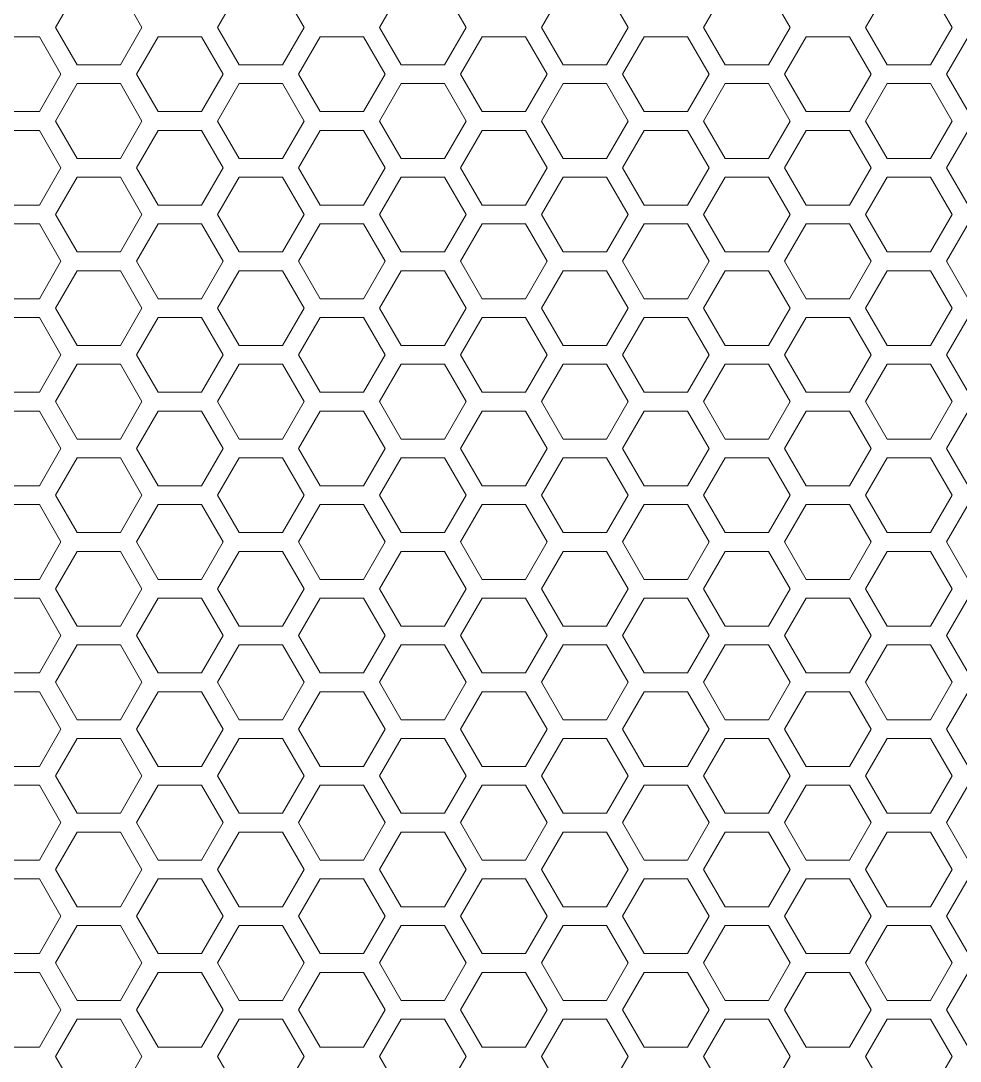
# Model space of a CAD drawing. Header units: millimetres. Extents: x 0 to 60, y -18 to 180.
# Drawn here: x 14.74 to 29.8, y 83.53 to 100.21 of the extents above; entities that cross this region are included whole.
import ezdxf

# ---------------------------------------------------------------- set-up
doc = ezdxf.new("R2010")
doc.units = ezdxf.units.MM

msp = doc.modelspace()

# ---------------------------------------------------------------- linework, layer by layer
at = {"color": 0, "lineweight": 5}
for p, q in [((15.641, 100.708), (15.294, 100.108)), ((16.68, 100.108), (16.334, 100.708)), ((18.239, 100.708), (17.892, 100.108)), ((19.278, 100.108), (18.932, 100.708)), ((20.837, 100.708), (20.49, 100.108)), ((21.876, 100.108), (21.53, 100.708)), ((23.435, 100.708), (23.088, 100.108)), ((24.474, 100.108), (24.128, 100.708)), ((26.033, 100.708), (25.686, 100.108)), ((27.072, 100.108), (26.726, 100.708)), ((28.631, 100.708), (28.284, 100.108)), ((29.67, 100.108), (29.324, 100.708)), ((15.294, 100.108), (15.641, 99.508)), ((16.334, 99.508), (16.68, 100.108)), ((17.892, 100.108), (18.239, 99.508)), ((18.932, 99.508), (19.278, 100.108)), ((20.49, 100.108), (20.837, 99.508)), ((21.53, 99.508), (21.876, 100.108)), ((23.088, 100.108), (23.435, 99.508)), ((24.128, 99.508), (24.474, 100.108)), ((25.686, 100.108), (26.033, 99.508)), ((26.726, 99.508), (27.072, 100.108)), ((28.284, 100.108), (28.631, 99.508)), ((29.324, 99.508), (29.67, 100.108)), ((15.035, 99.958), (14.342, 99.958)), ((15.381, 99.358), (15.035, 99.958)), ((16.94, 99.958), (16.593, 99.358)), ((17.633, 99.958), (16.94, 99.958)), ((17.979, 99.358), (17.633, 99.958)), ((19.538, 99.958), (19.191, 99.358)), ((20.231, 99.958), (19.538, 99.958)), ((20.577, 99.358), (20.231, 99.958)), ((22.136, 99.958), (21.789, 99.358)), ((22.829, 99.958), (22.136, 99.958)), ((23.175, 99.358), (22.829, 99.958)), ((24.734, 99.958), (24.387, 99.358)), ((25.427, 99.958), (24.734, 99.958)), ((25.773, 99.358), (25.427, 99.958)), ((27.332, 99.958), (26.985, 99.358)), ((28.025, 99.958), (27.332, 99.958)), ((28.371, 99.358), (28.025, 99.958)), ((29.93, 99.958), (29.583, 99.358)), ((15.641, 99.508), (16.334, 99.508)), ((18.239, 99.508), (18.932, 99.508)), ((20.837, 99.508), (21.53, 99.508)), ((23.435, 99.508), (24.128, 99.508)), ((26.033, 99.508), (26.726, 99.508)), ((28.631, 99.508), (29.324, 99.508)), ((15.035, 98.758), (15.381, 99.358)), ((16.593, 99.358), (16.94, 98.758)), ((17.633, 98.758), (17.979, 99.358)), ((19.191, 99.358), (19.538, 98.758)), ((20.231, 98.758), (20.577, 99.358)), ((21.789, 99.358), (22.136, 98.758)), ((22.829, 98.758), (23.175, 99.358)), ((24.387, 99.358), (24.734, 98.758)), ((25.427, 98.758), (25.773, 99.358)), ((26.985, 99.358), (27.332, 98.758)), ((28.025, 98.758), (28.371, 99.358)), ((29.583, 99.358), (29.93, 98.758)), ((15.641, 99.208), (15.294, 98.608)), ((16.334, 99.208), (15.641, 99.208)), ((16.68, 98.608), (16.334, 99.208)), ((18.239, 99.208), (17.892, 98.608)), ((18.932, 99.208), (18.239, 99.208)), ((19.278, 98.608), (18.932, 99.208)), ((20.837, 99.208), (20.49, 98.608)), ((21.53, 99.208), (20.837, 99.208)), ((21.876, 98.608), (21.53, 99.208)), ((23.435, 99.208), (23.088, 98.608)), ((24.128, 99.208), (23.435, 99.208)), ((24.474, 98.608), (24.128, 99.208)), ((26.033, 99.208), (25.686, 98.608)), ((26.726, 99.208), (26.033, 99.208)), ((27.072, 98.608), (26.726, 99.208)), ((28.631, 99.208), (28.284, 98.608)), ((29.324, 99.208), (28.631, 99.208)), ((29.67, 98.608), (29.324, 99.208)), ((14.342, 98.758), (15.035, 98.758)), ((16.94, 98.758), (17.633, 98.758)), ((19.538, 98.758), (20.231, 98.758)), ((22.136, 98.758), (22.829, 98.758)), ((24.734, 98.758), (25.427, 98.758)), ((27.332, 98.758), (28.025, 98.758)), ((15.294, 98.608), (15.641, 98.008)), ((16.334, 98.008), (16.68, 98.608)), ((17.892, 98.608), (18.239, 98.008)), ((18.932, 98.008), (19.278, 98.608)), ((20.49, 98.608), (20.837, 98.008)), ((21.53, 98.008), (21.876, 98.608)), ((23.088, 98.608), (23.435, 98.008)), ((24.128, 98.008), (24.474, 98.608)), ((25.686, 98.608), (26.033, 98.008)), ((26.726, 98.008), (27.072, 98.608)), ((28.284, 98.608), (28.631, 98.008)), ((29.324, 98.008), (29.67, 98.608)), ((15.035, 98.458), (14.342, 98.458)), ((15.381, 97.858), (15.035, 98.458)), ((16.94, 98.458), (16.593, 97.858)), ((17.633, 98.458), (16.94, 98.458)), ((17.979, 97.858), (17.633, 98.458)), ((19.538, 98.458), (19.191, 97.858)), ((20.231, 98.458), (19.538, 98.458)), ((20.577, 97.858), (20.231, 98.458)), ((22.136, 98.458), (21.789, 97.858)), ((22.829, 98.458), (22.136, 98.458)), ((23.175, 97.858), (22.829, 98.458)), ((24.734, 98.458), (24.387, 97.858)), ((25.427, 98.458), (24.734, 98.458)), ((25.773, 97.858), (25.427, 98.458)), ((27.332, 98.458), (26.985, 97.858)), ((28.025, 98.458), (27.332, 98.458)), ((28.371, 97.858), (28.025, 98.458)), ((29.93, 98.458), (29.583, 97.858)), ((15.641, 98.008), (16.334, 98.008)), ((18.239, 98.008), (18.932, 98.008)), ((20.837, 98.008), (21.53, 98.008)), ((23.435, 98.008), (24.128, 98.008)), ((26.033, 98.008), (26.726, 98.008)), ((28.631, 98.008), (29.324, 98.008)), ((15.035, 97.258), (15.381, 97.858)), ((16.593, 97.858), (16.94, 97.258)), ((17.633, 97.258), (17.979, 97.858)), ((19.191, 97.858), (19.538, 97.258)), ((20.231, 97.258), (20.577, 97.858)), ((21.789, 97.858), (22.136, 97.258)), ((22.829, 97.258), (23.175, 97.858)), ((24.387, 97.858), (24.734, 97.258)), ((25.427, 97.258), (25.773, 97.858)), ((26.985, 97.858), (27.332, 97.258)), ((28.025, 97.258), (28.371, 97.858)), ((29.583, 97.858), (29.93, 97.258)), ((15.641, 97.708), (15.294, 97.108)), ((16.334, 97.708), (15.641, 97.708)), ((16.68, 97.108), (16.334, 97.708)), ((18.239, 97.708), (17.892, 97.108)), ((18.932, 97.708), (18.239, 97.708)), ((19.278, 97.108), (18.932, 97.708)), ((20.837, 97.708), (20.49, 97.108)), ((21.53, 97.708), (20.837, 97.708)), ((21.876, 97.108), (21.53, 97.708)), ((23.435, 97.708), (23.088, 97.108)), ((24.128, 97.708), (23.435, 97.708)), ((24.474, 97.108), (24.128, 97.708)), ((26.033, 97.708), (25.686, 97.108)), ((26.726, 97.708), (26.033, 97.708)), ((27.072, 97.108), (26.726, 97.708)), ((28.631, 97.708), (28.284, 97.108)), ((29.324, 97.708), (28.631, 97.708)), ((29.67, 97.108), (29.324, 97.708)), ((14.342, 97.258), (15.035, 97.258)), ((16.94, 97.258), (17.633, 97.258)), ((19.538, 97.258), (20.231, 97.258)), ((22.136, 97.258), (22.829, 97.258)), ((24.734, 97.258), (25.427, 97.258)), ((27.332, 97.258), (28.025, 97.258)), ((15.294, 97.108), (15.641, 96.508)), ((16.334, 96.508), (16.68, 97.108)), ((17.892, 97.108), (18.239, 96.508)), ((18.932, 96.508), (19.278, 97.108)), ((20.49, 97.108), (20.837, 96.508)), ((21.53, 96.508), (21.876, 97.108)), ((23.088, 97.108), (23.435, 96.508)), ((24.128, 96.508), (24.474, 97.108)), ((25.686, 97.108), (26.033, 96.508)), ((26.726, 96.508), (27.072, 97.108)), ((28.284, 97.108), (28.631, 96.508)), ((29.324, 96.508), (29.67, 97.108)), ((15.035, 96.958), (14.342, 96.958)), ((15.381, 96.358), (15.035, 96.958)), ((16.94, 96.958), (16.593, 96.358)), ((17.633, 96.958), (16.94, 96.958)), ((17.979, 96.358), (17.633, 96.958)), ((19.538, 96.958), (19.191, 96.358)), ((20.231, 96.958), (19.538, 96.958)), ((20.577, 96.358), (20.231, 96.958)), ((22.136, 96.958), (21.789, 96.358)), ((22.829, 96.958), (22.136, 96.958)), ((23.175, 96.358), (22.829, 96.958)), ((24.734, 96.958), (24.387, 96.358)), ((25.427, 96.958), (24.734, 96.958)), ((25.773, 96.358), (25.427, 96.958)), ((27.332, 96.958), (26.985, 96.358)), ((28.025, 96.958), (27.332, 96.958)), ((28.371, 96.358), (28.025, 96.958)), ((29.93, 96.958), (29.583, 96.358)), ((15.641, 96.508), (16.334, 96.508)), ((18.239, 96.508), (18.932, 96.508)), ((20.837, 96.508), (21.53, 96.508)), ((23.435, 96.508), (24.128, 96.508)), ((26.033, 96.508), (26.726, 96.508)), ((28.631, 96.508), (29.324, 96.508)), ((15.035, 95.758), (15.381, 96.358)), ((16.593, 96.358), (16.94, 95.758)), ((17.633, 95.758), (17.979, 96.358)), ((19.191, 96.358), (19.538, 95.758)), ((20.231, 95.758), (20.577, 96.358)), ((21.789, 96.358), (22.136, 95.758)), ((22.829, 95.758), (23.175, 96.358)), ((24.387, 96.358), (24.734, 95.758)), ((25.427, 95.758), (25.773, 96.358)), ((26.985, 96.358), (27.332, 95.758)), ((28.025, 95.758), (28.371, 96.358)), ((29.583, 96.358), (29.93, 95.758)), ((15.641, 96.208), (15.294, 95.608)), ((16.334, 96.208), (15.641, 96.208)), ((16.68, 95.608), (16.334, 96.208)), ((18.239, 96.208), (17.892, 95.608)), ((18.932, 96.208), (18.239, 96.208)), ((19.278, 95.608), (18.932, 96.208)), ((20.837, 96.208), (20.49, 95.608)), ((21.53, 96.208), (20.837, 96.208)), ((21.876, 95.608), (21.53, 96.208)), ((23.435, 96.208), (23.088, 95.608)), ((24.128, 96.208), (23.435, 96.208)), ((24.474, 95.608), (24.128, 96.208)), ((26.033, 96.208), (25.686, 95.608)), ((26.726, 96.208), (26.033, 96.208)), ((27.072, 95.608), (26.726, 96.208)), ((28.631, 96.208), (28.284, 95.608)), ((29.324, 96.208), (28.631, 96.208)), ((29.67, 95.608), (29.324, 96.208)), ((14.342, 95.758), (15.035, 95.758)), ((16.94, 95.758), (17.633, 95.758)), ((19.538, 95.758), (20.231, 95.758)), ((22.136, 95.758), (22.829, 95.758)), ((24.734, 95.758), (25.427, 95.758)), ((27.332, 95.758), (28.025, 95.758)), ((15.294, 95.608), (15.641, 95.008)), ((16.334, 95.008), (16.68, 95.608)), ((17.892, 95.608), (18.239, 95.008)), ((18.932, 95.008), (19.278, 95.608)), ((20.49, 95.608), (20.837, 95.008)), ((21.53, 95.008), (21.876, 95.608)), ((23.088, 95.608), (23.435, 95.008)), ((24.128, 95.008), (24.474, 95.608)), ((25.686, 95.608), (26.033, 95.008)), ((26.726, 95.008), (27.072, 95.608)), ((28.284, 95.608), (28.631, 95.008)), ((29.324, 95.008), (29.67, 95.608)), ((15.035, 95.458), (14.342, 95.458)), ((15.381, 94.858), (15.035, 95.458)), ((16.94, 95.458), (16.593, 94.858)), ((17.633, 95.458), (16.94, 95.458)), ((17.979, 94.858), (17.633, 95.458)), ((19.538, 95.458), (19.191, 94.858)), ((20.231, 95.458), (19.538, 95.458)), ((20.577, 94.858), (20.231, 95.458)), ((22.136, 95.458), (21.789, 94.858)), ((22.829, 95.458), (22.136, 95.458)), ((23.175, 94.858), (22.829, 95.458)), ((24.734, 95.458), (24.387, 94.858)), ((25.427, 95.458), (24.734, 95.458)), ((25.773, 94.858), (25.427, 95.458)), ((27.332, 95.458), (26.985, 94.858)), ((28.025, 95.458), (27.332, 95.458)), ((28.371, 94.858), (28.025, 95.458)), ((29.93, 95.458), (29.583, 94.858)), ((15.641, 95.008), (16.334, 95.008)), ((18.239, 95.008), (18.932, 95.008)), ((20.837, 95.008), (21.53, 95.008)), ((23.435, 95.008), (24.128, 95.008)), ((26.033, 95.008), (26.726, 95.008)), ((28.631, 95.008), (29.324, 95.008)), ((15.035, 94.258), (15.381, 94.858)), ((16.593, 94.858), (16.94, 94.258)), ((17.633, 94.258), (17.979, 94.858)), ((19.191, 94.858), (19.538, 94.258)), ((20.231, 94.258), (20.577, 94.858)), ((21.789, 94.858), (22.136, 94.258)), ((22.829, 94.258), (23.175, 94.858)), ((24.387, 94.858), (24.734, 94.258)), ((25.427, 94.258), (25.773, 94.858)), ((26.985, 94.858), (27.332, 94.258)), ((28.025, 94.258), (28.371, 94.858)), ((29.583, 94.858), (29.93, 94.258)), ((15.641, 94.708), (15.294, 94.108)), ((16.334, 94.708), (15.641, 94.708)), ((16.68, 94.108), (16.334, 94.708)), ((18.239, 94.708), (17.892, 94.108)), ((18.932, 94.708), (18.239, 94.708)), ((19.278, 94.108), (18.932, 94.708)), ((20.837, 94.708), (20.49, 94.108)), ((21.53, 94.708), (20.837, 94.708)), ((21.876, 94.108), (21.53, 94.708)), ((23.435, 94.708), (23.088, 94.108)), ((24.128, 94.708), (23.435, 94.708)), ((24.474, 94.108), (24.128, 94.708)), ((26.033, 94.708), (25.686, 94.108)), ((26.726, 94.708), (26.033, 94.708)), ((27.072, 94.108), (26.726, 94.708)), ((28.631, 94.708), (28.284, 94.108)), ((29.324, 94.708), (28.631, 94.708)), ((29.67, 94.108), (29.324, 94.708)), ((14.342, 94.258), (15.035, 94.258)), ((16.94, 94.258), (17.633, 94.258)), ((19.538, 94.258), (20.231, 94.258)), ((22.136, 94.258), (22.829, 94.258)), ((24.734, 94.258), (25.427, 94.258)), ((27.332, 94.258), (28.025, 94.258)), ((15.294, 94.108), (15.641, 93.508)), ((16.334, 93.508), (16.68, 94.108)), ((17.892, 94.108), (18.239, 93.508)), ((18.932, 93.508), (19.278, 94.108)), ((20.49, 94.108), (20.837, 93.508)), ((21.53, 93.508), (21.876, 94.108)), ((23.088, 94.108), (23.435, 93.508)), ((24.128, 93.508), (24.474, 94.108)), ((25.686, 94.108), (26.033, 93.508)), ((26.726, 93.508), (27.072, 94.108)), ((28.284, 94.108), (28.631, 93.508)), ((29.324, 93.508), (29.67, 94.108)), ((15.035, 93.958), (14.342, 93.958)), ((15.381, 93.358), (15.035, 93.958)), ((16.94, 93.958), (16.593, 93.358)), ((17.633, 93.958), (16.94, 93.958)), ((17.979, 93.358), (17.633, 93.958)), ((19.538, 93.958), (19.191, 93.358)), ((20.231, 93.958), (19.538, 93.958)), ((20.577, 93.358), (20.231, 93.958)), ((22.136, 93.958), (21.789, 93.358)), ((22.829, 93.958), (22.136, 93.958)), ((23.175, 93.358), (22.829, 93.958)), ((24.734, 93.958), (24.387, 93.358)), ((25.427, 93.958), (24.734, 93.958)), ((25.773, 93.358), (25.427, 93.958)), ((27.332, 93.958), (26.985, 93.358)), ((28.025, 93.958), (27.332, 93.958)), ((28.371, 93.358), (28.025, 93.958)), ((29.93, 93.958), (29.583, 93.358)), ((15.641, 93.508), (16.334, 93.508)), ((18.239, 93.508), (18.932, 93.508)), ((20.837, 93.508), (21.53, 93.508)), ((23.435, 93.508), (24.128, 93.508)), ((26.033, 93.508), (26.726, 93.508)), ((28.631, 93.508), (29.324, 93.508)), ((15.035, 92.758), (15.381, 93.358)), ((16.593, 93.358), (16.94, 92.758)), ((17.633, 92.758), (17.979, 93.358)), ((19.191, 93.358), (19.538, 92.758)), ((20.231, 92.758), (20.577, 93.358)), ((21.789, 93.358), (22.136, 92.758)), ((22.829, 92.758), (23.175, 93.358)), ((24.387, 93.358), (24.734, 92.758)), ((25.427, 92.758), (25.773, 93.358)), ((26.985, 93.358), (27.332, 92.758)), ((28.025, 92.758), (28.371, 93.358)), ((29.583, 93.358), (29.93, 92.758)), ((15.641, 93.208), (15.294, 92.608)), ((16.334, 93.208), (15.641, 93.208)), ((16.68, 92.608), (16.334, 93.208)), ((18.239, 93.208), (17.892, 92.608)), ((18.932, 93.208), (18.239, 93.208)), ((19.278, 92.608), (18.932, 93.208)), ((20.837, 93.208), (20.49, 92.608)), ((21.53, 93.208), (20.837, 93.208)), ((21.876, 92.608), (21.53, 93.208)), ((23.435, 93.208), (23.088, 92.608)), ((24.128, 93.208), (23.435, 93.208)), ((24.474, 92.608), (24.128, 93.208)), ((26.033, 93.208), (25.686, 92.608)), ((26.726, 93.208), (26.033, 93.208)), ((27.072, 92.608), (26.726, 93.208)), ((28.631, 93.208), (28.284, 92.608)), ((29.324, 93.208), (28.631, 93.208)), ((29.67, 92.608), (29.324, 93.208)), ((14.342, 92.758), (15.035, 92.758)), ((16.94, 92.758), (17.633, 92.758)), ((19.538, 92.758), (20.231, 92.758)), ((22.136, 92.758), (22.829, 92.758)), ((24.734, 92.758), (25.427, 92.758)), ((27.332, 92.758), (28.025, 92.758)), ((15.294, 92.608), (15.641, 92.008)), ((16.334, 92.008), (16.68, 92.608)), ((17.892, 92.608), (18.239, 92.008)), ((18.932, 92.008), (19.278, 92.608)), ((20.49, 92.608), (20.837, 92.008)), ((21.53, 92.008), (21.876, 92.608)), ((23.088, 92.608), (23.435, 92.008)), ((24.128, 92.008), (24.474, 92.608)), ((25.686, 92.608), (26.033, 92.008)), ((26.726, 92.008), (27.072, 92.608)), ((28.284, 92.608), (28.631, 92.008)), ((29.324, 92.008), (29.67, 92.608)), ((15.035, 92.458), (14.342, 92.458)), ((15.381, 91.858), (15.035, 92.458)), ((16.94, 92.458), (16.593, 91.858)), ((17.633, 92.458), (16.94, 92.458)), ((17.979, 91.858), (17.633, 92.458)), ((19.538, 92.458), (19.191, 91.858)), ((20.231, 92.458), (19.538, 92.458)), ((20.577, 91.858), (20.231, 92.458)), ((22.136, 92.458), (21.789, 91.858)), ((22.829, 92.458), (22.136, 92.458)), ((23.175, 91.858), (22.829, 92.458)), ((24.734, 92.458), (24.387, 91.858)), ((25.427, 92.458), (24.734, 92.458)), ((25.773, 91.858), (25.427, 92.458)), ((27.332, 92.458), (26.985, 91.858)), ((28.025, 92.458), (27.332, 92.458)), ((28.371, 91.858), (28.025, 92.458)), ((29.93, 92.458), (29.583, 91.858)), ((15.641, 92.008), (16.334, 92.008)), ((18.239, 92.008), (18.932, 92.008)), ((20.837, 92.008), (21.53, 92.008)), ((23.435, 92.008), (24.128, 92.008)), ((26.033, 92.008), (26.726, 92.008)), ((28.631, 92.008), (29.324, 92.008)), ((15.035, 91.258), (15.381, 91.858)), ((16.593, 91.858), (16.94, 91.258)), ((17.633, 91.258), (17.979, 91.858)), ((19.191, 91.858), (19.538, 91.258)), ((20.231, 91.258), (20.577, 91.858)), ((21.789, 91.858), (22.136, 91.258)), ((22.829, 91.258), (23.175, 91.858)), ((24.387, 91.858), (24.734, 91.258)), ((25.427, 91.258), (25.773, 91.858)), ((26.985, 91.858), (27.332, 91.258)), ((28.025, 91.258), (28.371, 91.858)), ((29.583, 91.858), (29.93, 91.258)), ((15.641, 91.708), (15.294, 91.108)), ((16.334, 91.708), (15.641, 91.708)), ((16.68, 91.108), (16.334, 91.708)), ((18.239, 91.708), (17.892, 91.108)), ((18.932, 91.708), (18.239, 91.708)), ((19.278, 91.108), (18.932, 91.708)), ((20.837, 91.708), (20.49, 91.108)), ((21.53, 91.708), (20.837, 91.708)), ((21.876, 91.108), (21.53, 91.708)), ((23.435, 91.708), (23.088, 91.108)), ((24.128, 91.708), (23.435, 91.708)), ((24.474, 91.108), (24.128, 91.708)), ((26.033, 91.708), (25.686, 91.108)), ((26.726, 91.708), (26.033, 91.708)), ((27.072, 91.108), (26.726, 91.708)), ((28.631, 91.708), (28.284, 91.108)), ((29.324, 91.708), (28.631, 91.708)), ((29.67, 91.108), (29.324, 91.708)), ((14.342, 91.258), (15.035, 91.258)), ((16.94, 91.258), (17.633, 91.258)), ((19.538, 91.258), (20.231, 91.258)), ((22.136, 91.258), (22.829, 91.258)), ((24.734, 91.258), (25.427, 91.258)), ((27.332, 91.258), (28.025, 91.258)), ((15.294, 91.108), (15.641, 90.508)), ((16.334, 90.508), (16.68, 91.108)), ((17.892, 91.108), (18.239, 90.508)), ((18.932, 90.508), (19.278, 91.108)), ((20.49, 91.108), (20.837, 90.508)), ((21.53, 90.508), (21.876, 91.108)), ((23.088, 91.108), (23.435, 90.508)), ((24.128, 90.508), (24.474, 91.108)), ((25.686, 91.108), (26.033, 90.508)), ((26.726, 90.508), (27.072, 91.108)), ((28.284, 91.108), (28.631, 90.508)), ((29.324, 90.508), (29.67, 91.108)), ((15.035, 90.958), (14.342, 90.958)), ((15.381, 90.358), (15.035, 90.958)), ((16.94, 90.958), (16.593, 90.358)), ((17.633, 90.958), (16.94, 90.958)), ((17.979, 90.358), (17.633, 90.958)), ((19.538, 90.958), (19.191, 90.358)), ((20.231, 90.958), (19.538, 90.958)), ((20.577, 90.358), (20.231, 90.958)), ((22.136, 90.958), (21.789, 90.358)), ((22.829, 90.958), (22.136, 90.958)), ((23.175, 90.358), (22.829, 90.958)), ((24.734, 90.958), (24.387, 90.358)), ((25.427, 90.958), (24.734, 90.958)), ((25.773, 90.358), (25.427, 90.958)), ((27.332, 90.958), (26.985, 90.358)), ((28.025, 90.958), (27.332, 90.958)), ((28.371, 90.358), (28.025, 90.958)), ((29.93, 90.958), (29.583, 90.358)), ((15.641, 90.508), (16.334, 90.508)), ((18.239, 90.508), (18.932, 90.508)), ((20.837, 90.508), (21.53, 90.508)), ((23.435, 90.508), (24.128, 90.508)), ((26.033, 90.508), (26.726, 90.508)), ((28.631, 90.508), (29.324, 90.508)), ((15.035, 89.758), (15.381, 90.358)), ((16.593, 90.358), (16.94, 89.758)), ((17.633, 89.758), (17.979, 90.358)), ((19.191, 90.358), (19.538, 89.758)), ((20.231, 89.758), (20.577, 90.358)), ((21.789, 90.358), (22.136, 89.758)), ((22.829, 89.758), (23.175, 90.358)), ((24.387, 90.358), (24.734, 89.758)), ((25.427, 89.758), (25.773, 90.358)), ((26.985, 90.358), (27.332, 89.758)), ((28.025, 89.758), (28.371, 90.358)), ((29.583, 90.358), (29.93, 89.758)), ((15.641, 90.208), (15.294, 89.608)), ((16.334, 90.208), (15.641, 90.208)), ((16.68, 89.608), (16.334, 90.208)), ((18.239, 90.208), (17.892, 89.608)), ((18.932, 90.208), (18.239, 90.208)), ((19.278, 89.608), (18.932, 90.208)), ((20.837, 90.208), (20.49, 89.608)), ((21.53, 90.208), (20.837, 90.208)), ((21.876, 89.608), (21.53, 90.208)), ((23.435, 90.208), (23.088, 89.608)), ((24.128, 90.208), (23.435, 90.208)), ((24.474, 89.608), (24.128, 90.208)), ((26.033, 90.208), (25.686, 89.608)), ((26.726, 90.208), (26.033, 90.208)), ((27.072, 89.608), (26.726, 90.208)), ((28.631, 90.208), (28.284, 89.608)), ((29.324, 90.208), (28.631, 90.208)), ((29.67, 89.608), (29.324, 90.208)), ((14.342, 89.758), (15.035, 89.758)), ((16.94, 89.758), (17.633, 89.758)), ((19.538, 89.758), (20.231, 89.758)), ((22.136, 89.758), (22.829, 89.758)), ((24.734, 89.758), (25.427, 89.758)), ((27.332, 89.758), (28.025, 89.758)), ((15.294, 89.608), (15.641, 89.008)), ((16.334, 89.008), (16.68, 89.608)), ((17.892, 89.608), (18.239, 89.008)), ((18.932, 89.008), (19.278, 89.608)), ((20.49, 89.608), (20.837, 89.008)), ((21.53, 89.008), (21.876, 89.608)), ((23.088, 89.608), (23.435, 89.008)), ((24.128, 89.008), (24.474, 89.608)), ((25.686, 89.608), (26.033, 89.008)), ((26.726, 89.008), (27.072, 89.608)), ((28.284, 89.608), (28.631, 89.008)), ((29.324, 89.008), (29.67, 89.608)), ((15.035, 89.458), (14.342, 89.458)), ((15.381, 88.858), (15.035, 89.458)), ((16.94, 89.458), (16.593, 88.858)), ((17.633, 89.458), (16.94, 89.458)), ((17.979, 88.858), (17.633, 89.458)), ((19.538, 89.458), (19.191, 88.858)), ((20.231, 89.458), (19.538, 89.458)), ((20.577, 88.858), (20.231, 89.458)), ((22.136, 89.458), (21.789, 88.858)), ((22.829, 89.458), (22.136, 89.458)), ((23.175, 88.858), (22.829, 89.458)), ((24.734, 89.458), (24.387, 88.858)), ((25.427, 89.458), (24.734, 89.458)), ((25.773, 88.858), (25.427, 89.458)), ((27.332, 89.458), (26.985, 88.858)), ((28.025, 89.458), (27.332, 89.458)), ((28.371, 88.858), (28.025, 89.458)), ((29.93, 89.458), (29.583, 88.858)), ((15.641, 89.008), (16.334, 89.008)), ((18.239, 89.008), (18.932, 89.008)), ((20.837, 89.008), (21.53, 89.008)), ((23.435, 89.008), (24.128, 89.008)), ((26.033, 89.008), (26.726, 89.008)), ((28.631, 89.008), (29.324, 89.008)), ((15.035, 88.258), (15.381, 88.858)), ((16.593, 88.858), (16.94, 88.258)), ((17.633, 88.258), (17.979, 88.858)), ((19.191, 88.858), (19.538, 88.258)), ((20.231, 88.258), (20.577, 88.858)), ((21.789, 88.858), (22.136, 88.258)), ((22.829, 88.258), (23.175, 88.858)), ((24.387, 88.858), (24.734, 88.258)), ((25.427, 88.258), (25.773, 88.858)), ((26.985, 88.858), (27.332, 88.258)), ((28.025, 88.258), (28.371, 88.858)), ((29.583, 88.858), (29.93, 88.258)), ((15.641, 88.708), (15.294, 88.108)), ((16.334, 88.708), (15.641, 88.708)), ((16.68, 88.108), (16.334, 88.708)), ((18.239, 88.708), (17.892, 88.108)), ((18.932, 88.708), (18.239, 88.708)), ((19.278, 88.108), (18.932, 88.708)), ((20.837, 88.708), (20.49, 88.108)), ((21.53, 88.708), (20.837, 88.708)), ((21.876, 88.108), (21.53, 88.708)), ((23.435, 88.708), (23.088, 88.108)), ((24.128, 88.708), (23.435, 88.708)), ((24.474, 88.108), (24.128, 88.708)), ((26.033, 88.708), (25.686, 88.108)), ((26.726, 88.708), (26.033, 88.708)), ((27.072, 88.108), (26.726, 88.708)), ((28.631, 88.708), (28.284, 88.108)), ((29.324, 88.708), (28.631, 88.708)), ((29.67, 88.108), (29.324, 88.708)), ((14.342, 88.258), (15.035, 88.258)), ((16.94, 88.258), (17.633, 88.258)), ((19.538, 88.258), (20.231, 88.258)), ((22.136, 88.258), (22.829, 88.258)), ((24.734, 88.258), (25.427, 88.258)), ((27.332, 88.258), (28.025, 88.258)), ((15.294, 88.108), (15.641, 87.508)), ((16.334, 87.508), (16.68, 88.108)), ((17.892, 88.108), (18.239, 87.508)), ((18.932, 87.508), (19.278, 88.108)), ((20.49, 88.108), (20.837, 87.508)), ((21.53, 87.508), (21.876, 88.108)), ((23.088, 88.108), (23.435, 87.508)), ((24.128, 87.508), (24.474, 88.108)), ((25.686, 88.108), (26.033, 87.508)), ((26.726, 87.508), (27.072, 88.108)), ((28.284, 88.108), (28.631, 87.508)), ((29.324, 87.508), (29.67, 88.108)), ((15.035, 87.958), (14.342, 87.958)), ((15.381, 87.358), (15.035, 87.958)), ((16.94, 87.958), (16.593, 87.358)), ((17.633, 87.958), (16.94, 87.958)), ((17.979, 87.358), (17.633, 87.958)), ((19.538, 87.958), (19.191, 87.358)), ((20.231, 87.958), (19.538, 87.958)), ((20.577, 87.358), (20.231, 87.958)), ((22.136, 87.958), (21.789, 87.358)), ((22.829, 87.958), (22.136, 87.958)), ((23.175, 87.358), (22.829, 87.958)), ((24.734, 87.958), (24.387, 87.358)), ((25.427, 87.958), (24.734, 87.958)), ((25.773, 87.358), (25.427, 87.958)), ((27.332, 87.958), (26.985, 87.358)), ((28.025, 87.958), (27.332, 87.958)), ((28.371, 87.358), (28.025, 87.958)), ((29.93, 87.958), (29.583, 87.358)), ((15.641, 87.508), (16.334, 87.508)), ((18.239, 87.508), (18.932, 87.508)), ((20.837, 87.508), (21.53, 87.508)), ((23.435, 87.508), (24.128, 87.508)), ((26.033, 87.508), (26.726, 87.508)), ((28.631, 87.508), (29.324, 87.508)), ((15.035, 86.758), (15.381, 87.358)), ((16.593, 87.358), (16.94, 86.758)), ((17.633, 86.758), (17.979, 87.358)), ((19.191, 87.358), (19.538, 86.758)), ((20.231, 86.758), (20.577, 87.358)), ((21.789, 87.358), (22.136, 86.758)), ((22.829, 86.758), (23.175, 87.358)), ((24.387, 87.358), (24.734, 86.758)), ((25.427, 86.758), (25.773, 87.358)), ((26.985, 87.358), (27.332, 86.758)), ((28.025, 86.758), (28.371, 87.358)), ((29.583, 87.358), (29.93, 86.758)), ((15.641, 87.208), (15.294, 86.608)), ((16.334, 87.208), (15.641, 87.208)), ((16.68, 86.608), (16.334, 87.208)), ((18.239, 87.208), (17.892, 86.608)), ((18.932, 87.208), (18.239, 87.208)), ((19.278, 86.608), (18.932, 87.208)), ((20.837, 87.208), (20.49, 86.608)), ((21.53, 87.208), (20.837, 87.208)), ((21.876, 86.608), (21.53, 87.208)), ((23.435, 87.208), (23.088, 86.608)), ((24.128, 87.208), (23.435, 87.208)), ((24.474, 86.608), (24.128, 87.208)), ((26.033, 87.208), (25.686, 86.608)), ((26.726, 87.208), (26.033, 87.208)), ((27.072, 86.608), (26.726, 87.208)), ((28.631, 87.208), (28.284, 86.608)), ((29.324, 87.208), (28.631, 87.208)), ((29.67, 86.608), (29.324, 87.208)), ((14.342, 86.758), (15.035, 86.758)), ((16.94, 86.758), (17.633, 86.758)), ((19.538, 86.758), (20.231, 86.758)), ((22.136, 86.758), (22.829, 86.758)), ((24.734, 86.758), (25.427, 86.758)), ((27.332, 86.758), (28.025, 86.758)), ((15.294, 86.608), (15.641, 86.008)), ((16.334, 86.008), (16.68, 86.608)), ((17.892, 86.608), (18.239, 86.008)), ((18.932, 86.008), (19.278, 86.608)), ((20.49, 86.608), (20.837, 86.008)), ((21.53, 86.008), (21.876, 86.608)), ((23.088, 86.608), (23.435, 86.008)), ((24.128, 86.008), (24.474, 86.608)), ((25.686, 86.608), (26.033, 86.008)), ((26.726, 86.008), (27.072, 86.608)), ((28.284, 86.608), (28.631, 86.008)), ((29.324, 86.008), (29.67, 86.608)), ((15.035, 86.458), (14.342, 86.458)), ((15.381, 85.858), (15.035, 86.458)), ((16.94, 86.458), (16.593, 85.858)), ((17.633, 86.458), (16.94, 86.458)), ((17.979, 85.858), (17.633, 86.458)), ((19.538, 86.458), (19.191, 85.858)), ((20.231, 86.458), (19.538, 86.458)), ((20.577, 85.858), (20.231, 86.458)), ((22.136, 86.458), (21.789, 85.858)), ((22.829, 86.458), (22.136, 86.458)), ((23.175, 85.858), (22.829, 86.458)), ((24.734, 86.458), (24.387, 85.858)), ((25.427, 86.458), (24.734, 86.458)), ((25.773, 85.858), (25.427, 86.458)), ((27.332, 86.458), (26.985, 85.858)), ((28.025, 86.458), (27.332, 86.458)), ((28.371, 85.858), (28.025, 86.458)), ((29.93, 86.458), (29.583, 85.858)), ((15.641, 86.008), (16.334, 86.008)), ((18.239, 86.008), (18.932, 86.008)), ((20.837, 86.008), (21.53, 86.008)), ((23.435, 86.008), (24.128, 86.008)), ((26.033, 86.008), (26.726, 86.008)), ((28.631, 86.008), (29.324, 86.008)), ((15.035, 85.258), (15.381, 85.858)), ((16.593, 85.858), (16.94, 85.258)), ((17.633, 85.258), (17.979, 85.858)), ((19.191, 85.858), (19.538, 85.258)), ((20.231, 85.258), (20.577, 85.858)), ((21.789, 85.858), (22.136, 85.258)), ((22.829, 85.258), (23.175, 85.858)), ((24.387, 85.858), (24.734, 85.258)), ((25.427, 85.258), (25.773, 85.858)), ((26.985, 85.858), (27.332, 85.258)), ((28.025, 85.258), (28.371, 85.858)), ((29.583, 85.858), (29.93, 85.258)), ((15.641, 85.708), (15.294, 85.108)), ((16.334, 85.708), (15.641, 85.708)), ((16.68, 85.108), (16.334, 85.708)), ((18.239, 85.708), (17.892, 85.108)), ((18.932, 85.708), (18.239, 85.708)), ((19.278, 85.108), (18.932, 85.708)), ((20.837, 85.708), (20.49, 85.108)), ((21.53, 85.708), (20.837, 85.708)), ((21.876, 85.108), (21.53, 85.708)), ((23.435, 85.708), (23.088, 85.108)), ((24.128, 85.708), (23.435, 85.708)), ((24.474, 85.108), (24.128, 85.708)), ((26.033, 85.708), (25.686, 85.108)), ((26.726, 85.708), (26.033, 85.708)), ((27.072, 85.108), (26.726, 85.708)), ((28.631, 85.708), (28.284, 85.108)), ((29.324, 85.708), (28.631, 85.708)), ((29.67, 85.108), (29.324, 85.708)), ((14.342, 85.258), (15.035, 85.258)), ((16.94, 85.258), (17.633, 85.258)), ((19.538, 85.258), (20.231, 85.258)), ((22.136, 85.258), (22.829, 85.258)), ((24.734, 85.258), (25.427, 85.258)), ((27.332, 85.258), (28.025, 85.258)), ((15.294, 85.108), (15.641, 84.508)), ((16.334, 84.508), (16.68, 85.108)), ((17.892, 85.108), (18.239, 84.508)), ((18.932, 84.508), (19.278, 85.108)), ((20.49, 85.108), (20.837, 84.508)), ((21.53, 84.508), (21.876, 85.108)), ((23.088, 85.108), (23.435, 84.508)), ((24.128, 84.508), (24.474, 85.108)), ((25.686, 85.108), (26.033, 84.508)), ((26.726, 84.508), (27.072, 85.108)), ((28.284, 85.108), (28.631, 84.508)), ((29.324, 84.508), (29.67, 85.108)), ((15.035, 84.958), (14.342, 84.958)), ((15.381, 84.358), (15.035, 84.958)), ((16.94, 84.958), (16.593, 84.358)), ((17.633, 84.958), (16.94, 84.958)), ((17.979, 84.358), (17.633, 84.958)), ((19.538, 84.958), (19.191, 84.358)), ((20.231, 84.958), (19.538, 84.958)), ((20.577, 84.358), (20.231, 84.958)), ((22.136, 84.958), (21.789, 84.358)), ((22.829, 84.958), (22.136, 84.958)), ((23.175, 84.358), (22.829, 84.958)), ((24.734, 84.958), (24.387, 84.358)), ((25.427, 84.958), (24.734, 84.958)), ((25.773, 84.358), (25.427, 84.958)), ((27.332, 84.958), (26.985, 84.358)), ((28.025, 84.958), (27.332, 84.958)), ((28.371, 84.358), (28.025, 84.958)), ((29.93, 84.958), (29.583, 84.358)), ((15.641, 84.508), (16.334, 84.508)), ((18.239, 84.508), (18.932, 84.508)), ((20.837, 84.508), (21.53, 84.508)), ((23.435, 84.508), (24.128, 84.508)), ((26.033, 84.508), (26.726, 84.508)), ((28.631, 84.508), (29.324, 84.508)), ((15.035, 83.758), (15.381, 84.358)), ((16.593, 84.358), (16.94, 83.758)), ((17.633, 83.758), (17.979, 84.358)), ((19.191, 84.358), (19.538, 83.758)), ((20.231, 83.758), (20.577, 84.358)), ((21.789, 84.358), (22.136, 83.758)), ((22.829, 83.758), (23.175, 84.358)), ((24.387, 84.358), (24.734, 83.758)), ((25.427, 83.758), (25.773, 84.358)), ((26.985, 84.358), (27.332, 83.758)), ((28.025, 83.758), (28.371, 84.358)), ((29.583, 84.358), (29.93, 83.758)), ((15.641, 84.208), (15.294, 83.608)), ((16.334, 84.208), (15.641, 84.208)), ((16.68, 83.608), (16.334, 84.208)), ((18.239, 84.208), (17.892, 83.608)), ((18.932, 84.208), (18.239, 84.208)), ((19.278, 83.608), (18.932, 84.208)), ((20.837, 84.208), (20.49, 83.608)), ((21.53, 84.208), (20.837, 84.208)), ((21.876, 83.608), (21.53, 84.208)), ((23.435, 84.208), (23.088, 83.608)), ((24.128, 84.208), (23.435, 84.208)), ((24.474, 83.608), (24.128, 84.208)), ((26.033, 84.208), (25.686, 83.608)), ((26.726, 84.208), (26.033, 84.208)), ((27.072, 83.608), (26.726, 84.208)), ((28.631, 84.208), (28.284, 83.608)), ((29.324, 84.208), (28.631, 84.208)), ((29.67, 83.608), (29.324, 84.208)), ((14.342, 83.758), (15.035, 83.758)), ((16.94, 83.758), (17.633, 83.758)), ((19.538, 83.758), (20.231, 83.758)), ((22.136, 83.758), (22.829, 83.758)), ((24.734, 83.758), (25.427, 83.758)), ((27.332, 83.758), (28.025, 83.758)), ((15.294, 83.608), (15.641, 83.008)), ((16.334, 83.008), (16.68, 83.608)), ((17.892, 83.608), (18.239, 83.008)), ((18.932, 83.008), (19.278, 83.608)), ((20.49, 83.608), (20.837, 83.008)), ((21.53, 83.008), (21.876, 83.608)), ((23.088, 83.608), (23.435, 83.008)), ((24.128, 83.008), (24.474, 83.608)), ((25.686, 83.608), (26.033, 83.008)), ((26.726, 83.008), (27.072, 83.608)), ((28.284, 83.608), (28.631, 83.008)), ((29.324, 83.008), (29.67, 83.608))]:
    msp.add_line(p, q, dxfattribs=at)

doc.saveas('drawing.dxf')
